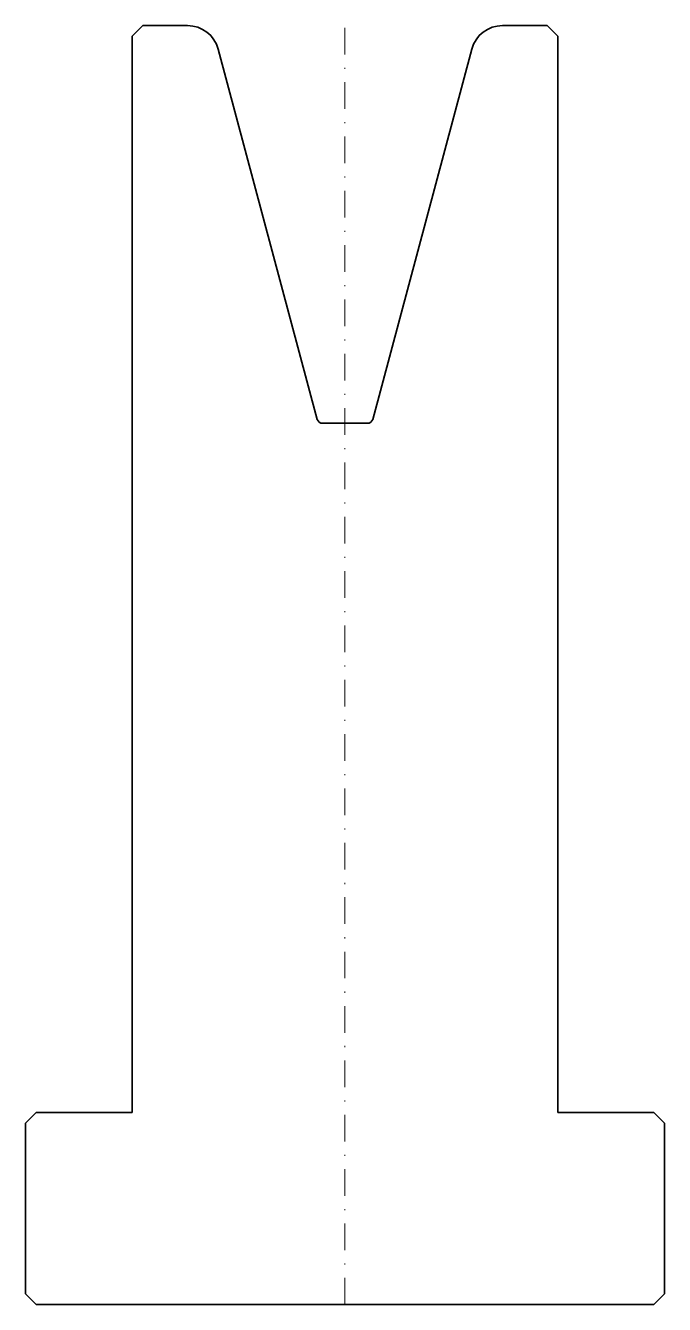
# Model space of a CAD drawing. Header units: millimetres. Extents: x -30 to 30, y -120 to 0.
import ezdxf

# ---------------------------------------------------------------- set-up
doc = ezdxf.new("R2010")
doc.units = ezdxf.units.MM
doc.header["$LTSCALE"] = 5
doc.linetypes.add('AUSGEZOGEN', pattern=[0])
doc.linetypes.add('DASHDOT', pattern=[1, 0.5, -0.25, 0, -0.25])
doc.layers.add('2', color=7, linetype='Continuous')

msp = doc.modelspace()

# ---------------------------------------------------------------- linework, layer by layer
at = {"layer": '2', "color": 7, "linetype": 'AUSGEZOGEN', "lineweight": 35}
for p, q in [((-19, 0), (-20, -1)), ((-14.8, 0), (-19, 0)), ((19, 0), (14.8, 0)), ((20, -1), (19, 0)), ((-20, -1), (-20, -102)), ((20, -102), (20, -1)), ((-2.6, -36.95), (-11.9, -2.22)), ((11.9, -2.22), (2.6, -36.95)), ((2.12, -37.32), (-2.12, -37.32)), ((-29, -102), (-30, -103)), ((-30, -103), (-30, -119)), ((-20, -102), (-29, -102)), ((29, -102), (20, -102)), ((30, -103), (29, -102)), ((30, -119), (30, -103)), ((-30, -119), (-29, -120)), ((-29, -120), (29, -120)), ((29, -120), (30, -119))]:
    msp.add_line(p, q, dxfattribs=at)
at = {"layer": '2', "color": 7, "linetype": 'DASHDOT', "lineweight": 18}
msp.add_line((0, -120), (0, 0), dxfattribs=at)
at = {"layer": '2', "color": 7, "linetype": 'AUSGEZOGEN', "lineweight": 35}
for centre, radius, start, end in [((-14.8, -3), 3, 15, 90), ((14.8, -3), 3, 90, 165), ((-2.12, -36.82), 0.5, 195, 270), ((2.12, -36.82), 0.5, 270, 345)]:
    msp.add_arc(centre, radius, start, end, dxfattribs=at)

doc.saveas('drawing.dxf')
